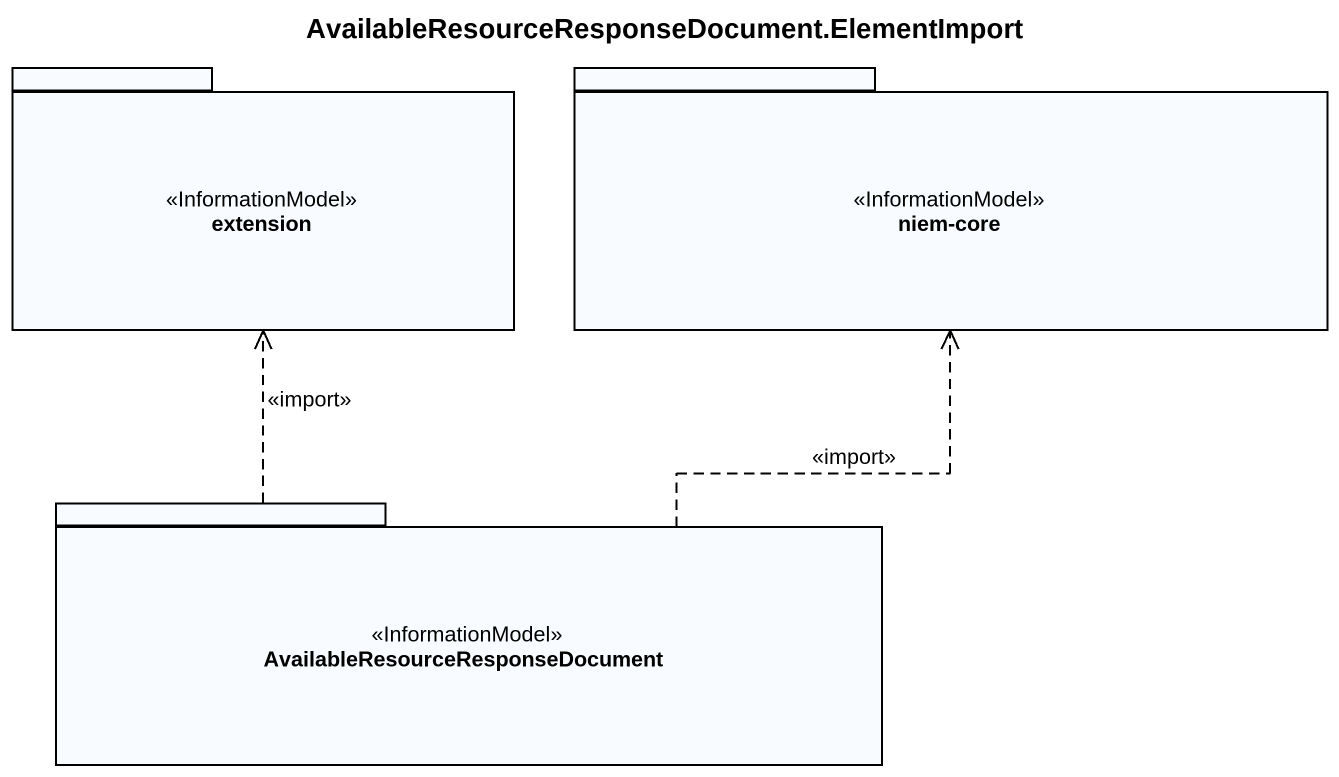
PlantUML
@startuml
title AvailableResourceResponseDocument.ElementImport
package extension <<InformationModel>> {
}
package "niem-core" as niem_core <<InformationModel>> {
}
package "AvailableResourceResponseDocument" as AvailableResourceResponseDoc <<InformationModel>> {
}
AvailableResourceResponseDoc .up.> extension : <<import>>
AvailableResourceResponseDoc .up.> niem_core : <<import>>
@enduml
